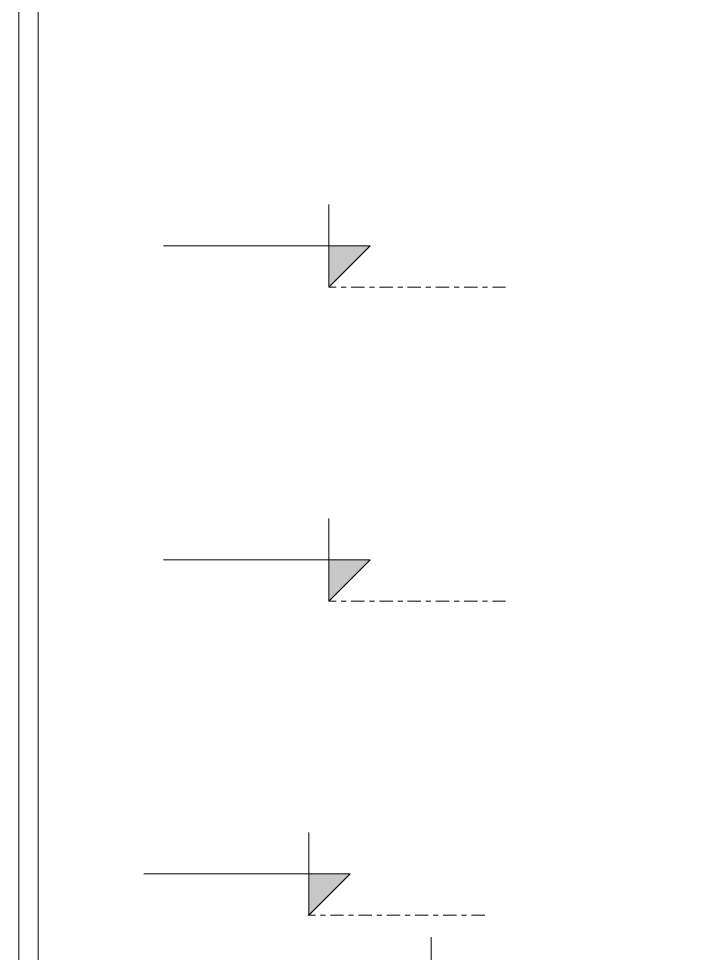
# Model space of a CAD drawing. Header units: millimetres. Extents: x 1373 to 40779, y 1939 to 6439.
# Drawn here: x 30049 to 30686, y 3839 to 4732 of the extents above; entities that cross this region are included whole.
import ezdxf

# ---------------------------------------------------------------- set-up
doc = ezdxf.new("R2010")
doc.units = ezdxf.units.MM
doc.linetypes.add('Centre', pattern=[1.34939, 0.635, -0.23813, 0.23813, -0.23813])
for name, color, linetype, lineweight in [('A-ANNO-DIMS', 211, 'Continuous', 18), ('A-DETL', 6, 'Continuous', 30), ('A-FLOR-LEVL', 51, 'Continuous', 18)]:
    doc.layers.add(name, color=color, linetype=linetype, lineweight=lineweight)

# ---------------------------------------------------------------- blocks, each defined once
blk = doc.blocks.new('JTIRJRT')
at = {"layer": 'A-FLOR-LEVL'}
for points in [[(21893.2, -2372.24), (21893.2, -2411.74), (21932.7, -2372.24)], [(21893.2, -2672.24), (21893.2, -2711.74), (21932.7, -2672.24)], [(21874.35, -2972.24), (21874.35, -3011.74), (21913.84, -2972.24)]]:
    blk.add_hatch(color=256, dxfattribs=at).paths.add_polyline_path(points)
for p, q in [((21893.2, -2411.74), (21893.2, -2332.75)), ((21932.7, -2372.24), (21735.23, -2372.24)), ((21932.7, -2372.24), (21893.2, -2411.74)), ((21893.2, -2711.74), (21893.2, -2632.75)), ((21932.7, -2672.24), (21735.23, -2672.24)), ((21932.7, -2672.24), (21893.2, -2711.74)), ((21874.35, -3011.74), (21874.35, -2932.75)), ((21913.84, -2972.24), (21716.37, -2972.24)), ((21913.84, -2972.24), (21874.35, -3011.74)), ((21991.13, -3111.74), (21991.13, -3032.75))]:
    blk.add_line(p, q, dxfattribs=at)
at = {"layer": 'A-FLOR-LEVL', "linetype": 'Centre', "ltscale": 20}
for p, q in [((22062.34, -2411.74), (21893.2, -2411.74)), ((22062.34, -2711.74), (21893.2, -2711.74)), ((22042.39, -3011.74), (21873.25, -3011.74))]:
    blk.add_line(p, q, dxfattribs=at)

msp = doc.modelspace()

# ---------------------------------------------------------------- linework, layer by layer
at = {"layer": 'A-ANNO-DIMS', "lineweight": 18, "ltscale": 2}
for points in [[(30048.79, 1972.36), (33365, 1969.9), (33365, 6402.41), (30048.79, 6404.86)], [(30067.54, 1991.11), (33346.25, 1988.65), (33346.25, 6383.66), (30067.54, 6386.11)]]:
    msp.add_lwpolyline(points, close=True, dxfattribs=at)

# ---------------------------------------------------------------- block references
at = {"layer": 'A-DETL'}
msp.add_blockref('JTIRJRT', (8452.02, 6887.5), dxfattribs=at)

doc.saveas('drawing.dxf')
